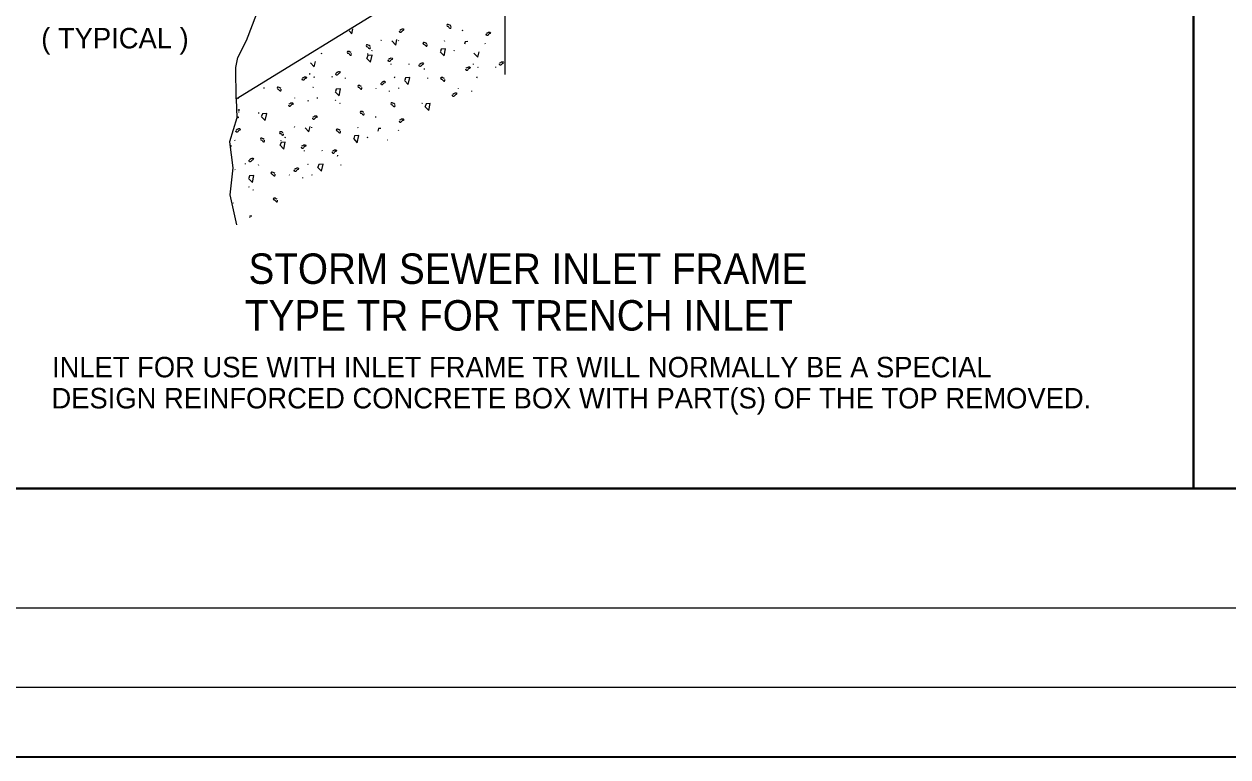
# Model space of a CAD drawing. Extents: x -330 to 37, y -28 to 237.
# Drawn here: x -136.1 to -60.4, y -27.9 to 18.1 of the extents above; entities that cross this region are included whole.
import ezdxf

# ---------------------------------------------------------------- set-up
doc = ezdxf.new("R2010")
doc.units = 0
doc.header["$LTSCALE"] = 0.51
doc.layers.add('1', color=7, linetype='Continuous', lineweight=25)

msp = doc.modelspace()

# ---------------------------------------------------------------- linework, layer by layer
at = {"layer": '1', "lineweight": 40}
for p, q in [((-62.5634, -11.0541), (-62.5634, 193.9388)), ((-296.9591, -11.0541), (28.0293, -11.0541))]:
    msp.add_line(p, q, dxfattribs=at)
at = {"layer": '1'}
for p, q in [((-122.7445, 13.422), (-108.0843, 22.4481)), ((-105.8292, 14.9614), (-105.8292, 21.3672)), ((-311.9585, -18.5536), (33.0294, -18.5536))]:
    msp.add_line(p, q, dxfattribs=at)
at = {"layer": '1', "lineweight": 13}
for p, q in [((-113.2439, 10.8567), (-113.2317, 10.8439)), ((-326.958, -23.5537), (33.0294, -23.5537))]:
    msp.add_line(p, q, dxfattribs=at)
at = {"layer": '1', "lineweight": 35}
msp.add_lwpolyline([(-329.8272, -27.9305), (36.7526, -27.9305), (36.7526, 237.0166), (-329.8272, 237.0166)], close=True, dxfattribs=at)
at = {"layer": '1'}
for points in [[(-122.7445, 13.422), (-122.7597, 15.3936), (-122.6352, 16.0162), (-122.096, 17.0956), (-121.4323, 18.7975), (-121.2663, 19.8768), (-120.1049, 21.8693), (-119.2338, 22.9487), (-118.3627, 24.277), (-118.3212, 26.1865), (-118.4872, 27.4319), (-118.6116, 28.0961), (-118.4896, 28.381)], [(-122.7445, 13.422), (-122.7044, 12.2367), (-123.1604, 10.726), (-122.956, 9.0895), (-123.1447, 7.39), (-122.7202, 5.5174)]]:
    msp.add_lwpolyline(points, dxfattribs=at)
at = {"layer": '1', "lineweight": 13}
for points in [[(-115.6289, 17.6928), (-115.4637, 17.5211), (-115.398, 17.8352)], [(-112.4518, 17.7456), (-112.39, 17.7765), (-112.3386, 17.8073), (-112.2871, 17.8179), (-112.2355, 17.8178), (-112.2047, 17.7662), (-112.2355, 17.7148), (-112.2872, 17.7044), (-112.3282, 17.6632), (-112.3592, 17.6221), (-112.4003, 17.5912), (-112.4517, 17.5912), (-112.4725, 17.6427), (-112.4622, 17.6941)], [(-109.2549, 18.0199), (-109.3167, 18.0508), (-109.3683, 18.0817), (-109.4197, 18.0921), (-109.4712, 18.0921), (-109.502, 18.0405), (-109.4712, 17.989), (-109.4197, 17.9787), (-109.3785, 17.9376), (-109.3476, 17.8962), (-109.3065, 17.8655), (-109.2548, 17.8654), (-109.2343, 17.9169), (-109.2446, 17.9684)], [(-108.5136, 17.7119), (-108.5012, 17.7604), (-108.4997, 17.7617)], [(-107.0002, 17.5554), (-106.9383, 17.5862), (-106.8869, 17.6172), (-106.8353, 17.6277), (-106.7837, 17.6275), (-106.7529, 17.576), (-106.7837, 17.5247), (-106.8353, 17.5142), (-106.8764, 17.473), (-106.9075, 17.4318), (-106.9487, 17.401), (-107, 17.4011), (-107.0207, 17.4525), (-107.0105, 17.5038)], [(-114.325, 16.7412), (-114.3867, 16.7721), (-114.4382, 16.803), (-114.4898, 16.8133), (-114.5412, 16.8133), (-114.5721, 16.7618), (-114.5412, 16.7103), (-114.4898, 16.7), (-114.4486, 16.6588), (-114.4176, 16.6176), (-114.3765, 16.5867), (-114.3249, 16.5867), (-114.3043, 16.6382), (-114.3147, 16.6897)], [(-113.6227, 17.0927), (-113.6103, 17.1411), (-113.6088, 17.1423)], [(-112.9597, 17.0674), (-112.7123, 16.81), (-112.6418, 17.1477)], [(-112.5252, 17.0501), (-112.5376, 17.0983), (-112.539, 17.0998)], [(-110.7512, 16.8949), (-110.8132, 16.9258), (-110.8646, 16.9567), (-110.9161, 16.9671), (-110.9675, 16.9671), (-110.9983, 16.9157), (-110.9675, 16.864), (-110.916, 16.8536), (-110.875, 16.8126), (-110.8439, 16.7712), (-110.8028, 16.7404), (-110.7513, 16.7406), (-110.7307, 16.792), (-110.7408, 16.8435)], [(-109.6288, 17.0282), (-109.6411, 17.0766), (-109.6427, 17.0779)], [(-108.1895, 17.0238), (-108.3387, 17.0122), (-108.3903, 16.8576)], [(-107.0735, 16.8599), (-107.0858, 16.9082), (-107.0872, 16.9095)], [(-117.3577, 16.2406), (-117.37, 16.2889), (-117.3714, 16.2902)], [(-115.5191, 16.3311), (-115.581, 16.3619), (-115.6324, 16.3929), (-115.6839, 16.4032), (-115.7354, 16.4032), (-115.7662, 16.3518), (-115.7354, 16.3002), (-115.6839, 16.2897), (-115.6429, 16.2487), (-115.6118, 16.2074), (-115.5707, 16.1767), (-115.5192, 16.1767), (-115.4986, 16.2282), (-115.5087, 16.2796)], [(-114.5393, 15.9814), (-114.2921, 15.7241), (-114.1993, 16.1669), (-114.4672, 16.1462), (-114.5187, 15.9918)], [(-114.4612, 16.2188), (-114.4736, 16.267), (-114.4752, 16.2683)], [(-114.2057, 16.4383), (-114.1932, 16.4868), (-114.1918, 16.4881)], [(-113.1562, 15.9225), (-113.0943, 15.9535), (-113.043, 15.9844), (-112.9915, 15.9949), (-112.9398, 15.9947), (-112.9091, 15.9432), (-112.9398, 15.8918), (-112.9915, 15.8814), (-113.0326, 15.8402), (-113.0636, 15.7991), (-113.1047, 15.7682), (-113.1562, 15.7683), (-113.1767, 15.8197), (-113.1666, 15.8711)], [(-109.9203, 16.3825), (-109.6731, 16.1251), (-109.5804, 16.5679), (-109.8482, 16.5472), (-109.8998, 16.3928)], [(-109.0305, 16.4383), (-109.0181, 16.4868), (-109.0168, 16.4881)], [(-107.7922, 16.3084), (-107.5448, 16.051), (-107.4743, 16.3887)], [(-118.0763, 15.6892), (-117.829, 15.4317), (-117.7585, 15.7694)], [(-116.4557, 15.0706), (-116.3937, 15.1015), (-116.3424, 15.1323), (-116.2908, 15.1428), (-116.2392, 15.1427), (-116.2084, 15.0912), (-116.2392, 15.0398), (-116.2908, 15.0294), (-116.3319, 14.9882), (-116.3629, 14.9471), (-116.4041, 14.9162), (-116.4555, 14.9162), (-116.4762, 14.9677), (-116.466, 15.0191)], [(-113.0029, 15.5862), (-112.9905, 15.6347), (-112.9891, 15.6359)], [(-111.8631, 15.5832), (-111.8756, 15.6318), (-111.8769, 15.6331)], [(-111.2223, 15.6083), (-111.1604, 15.6392), (-111.1091, 15.6702), (-111.0575, 15.6807), (-111.0059, 15.6806), (-110.9751, 15.629), (-111.0058, 15.5777), (-111.0575, 15.5672), (-111.0986, 15.5261), (-111.1296, 15.4849), (-111.1707, 15.454), (-111.2222, 15.4541), (-111.2428, 15.5055), (-111.2326, 15.5568)], [(-110.9094, 15.2803), (-110.8971, 15.3288), (-110.8957, 15.3302)], [(-108.2783, 15.3667), (-108.2165, 15.3976), (-108.1651, 15.4286), (-108.1136, 15.439), (-108.062, 15.4389), (-108.0312, 15.3874), (-108.062, 15.3359), (-108.1136, 15.3255), (-108.1547, 15.2843), (-108.1857, 15.2432), (-108.2268, 15.2122), (-108.2782, 15.2123), (-108.2989, 15.2638), (-108.2887, 15.3152)], [(-107.8277, 15.5862), (-107.8154, 15.6347), (-107.814, 15.6359)], [(-107.5512, 15.396), (-107.5388, 15.4444), (-107.5373, 15.4458)], [(-106.4113, 15.3931), (-106.4238, 15.4415), (-106.4252, 15.4429)], [(-105.9352, 15.6923), (-105.9551, 15.6591), (-106.0067, 15.6487), (-106.0477, 15.6075), (-106.0788, 15.5663), (-106.12, 15.5354), (-106.1713, 15.5355), (-106.1921, 15.587), (-106.1817, 15.6383)], [(-106.1715, 15.6898), (-106.1096, 15.7207), (-106.0582, 15.7517), (-106.0067, 15.7622), (-105.9552, 15.762), (-105.9354, 15.729)], [(-118.5625, 14.7474), (-118.5007, 14.7783), (-118.4492, 14.8092), (-118.3978, 14.8197), (-118.3461, 14.8196), (-118.3153, 14.768), (-118.3461, 14.7167), (-118.3978, 14.7062), (-118.4388, 14.6651), (-118.4697, 14.6239), (-118.5111, 14.593), (-118.5624, 14.5931), (-118.5831, 14.6446), (-118.5728, 14.6959)], [(-118.1119, 14.9669), (-118.0996, 15.0154), (-118.0982, 15.0167)], [(-117.8353, 14.7767), (-117.823, 14.8252), (-117.8215, 14.8265)], [(-116.6956, 14.7737), (-116.708, 14.8222), (-116.7094, 14.8237)], [(-115.8973, 14.751), (-115.885, 14.7027), (-115.8836, 14.7012)], [(-113.6137, 14.4646), (-113.5519, 14.4955), (-113.5004, 14.5265), (-113.4489, 14.5369), (-113.3973, 14.5368), (-113.3665, 14.4853), (-113.3973, 14.4338), (-113.4489, 14.4234), (-113.49, 14.3822), (-113.5211, 14.3411), (-113.5622, 14.3102), (-113.6136, 14.3102), (-113.6343, 14.3618), (-113.624, 14.4131)], [(-112.7855, 14.7509), (-112.7732, 14.7993), (-112.7717, 14.8007)], [(-112.1685, 14.5824), (-111.9212, 14.3249), (-111.8285, 14.7678), (-112.0964, 14.7472), (-112.1478, 14.5927)], [(-110.7223, 14.751), (-110.7097, 14.7027), (-110.7084, 14.7012)], [(-109.6412, 14.6992), (-109.7029, 14.7301), (-109.7545, 14.7608), (-109.806, 14.7713), (-109.8577, 14.7713), (-109.8884, 14.7197), (-109.8575, 14.6682), (-109.806, 14.6578), (-109.7649, 14.6167), (-109.7339, 14.5754), (-109.6928, 14.5446), (-109.6412, 14.5446), (-109.6206, 14.5961), (-109.6308, 14.6476)], [(-107.6103, 14.751), (-107.598, 14.7993), (-107.5966, 14.8007)], [(-121.0064, 14.1318), (-120.994, 14.0834), (-120.9927, 14.082)], [(-119.9253, 14.0799), (-119.9872, 14.1107), (-120.0387, 14.1416), (-120.0901, 14.1519), (-120.1418, 14.1519), (-120.1725, 14.1004), (-120.1416, 14.0489), (-120.0902, 14.0385), (-120.0491, 13.9974), (-120.018, 13.9562), (-119.977, 13.9253), (-119.9253, 13.9253), (-119.9048, 13.9768), (-119.915, 14.0282)], [(-117.8945, 14.1317), (-117.8822, 14.1801), (-117.8807, 14.1815)], [(-116.5195, 13.877), (-116.2721, 13.6197), (-116.1796, 14.0625), (-116.4474, 14.0421), (-116.4989, 13.8876)], [(-114.8549, 14.1948), (-114.9166, 14.2257), (-114.9682, 14.2567), (-115.0197, 14.2669), (-115.0713, 14.2669), (-115.1021, 14.2155), (-115.0712, 14.1639), (-115.0197, 14.1535), (-114.9786, 14.1124), (-114.9476, 14.0712), (-114.9065, 14.0403), (-114.8549, 14.0403), (-114.8342, 14.0918), (-114.8445, 14.1434)], [(-113.9422, 14.0812), (-113.9483, 14.1055), (-113.949, 14.1062)], [(-113.0944, 13.885), (-113.107, 13.9336), (-113.1084, 13.9349)], [(-112.5262, 14.0737), (-112.5139, 14.1221), (-112.5124, 14.1234)], [(-109.1236, 13.7278), (-109.0617, 13.7587), (-109.0103, 13.7897), (-108.9588, 13.8002), (-108.9072, 13.8001), (-108.8764, 13.7486), (-108.9072, 13.6971), (-108.9588, 13.6867), (-108.9999, 13.6455), (-109.0309, 13.6043), (-109.0722, 13.5734), (-109.1235, 13.5735), (-109.1442, 13.6251), (-109.1339, 13.6763)], [(-108.767, 14.0812), (-108.7732, 14.1055), (-108.7738, 14.1062)], [(-107.9194, 13.885), (-107.9319, 13.9335), (-107.9333, 13.9349)], [(-119.4078, 13.1086), (-119.3459, 13.1395), (-119.2945, 13.1704), (-119.2431, 13.1808), (-119.1914, 13.1807), (-119.1607, 13.1292), (-119.1914, 13.0778), (-119.2431, 13.0674), (-119.2841, 13.0262), (-119.3151, 12.9851), (-119.3563, 12.9541), (-119.4077, 12.9543), (-119.4283, 13.0058), (-119.4181, 13.0571)], [(-119.0512, 13.462), (-119.0573, 13.4862), (-119.0581, 13.4868)], [(-118.2035, 13.2657), (-118.2161, 13.3142), (-118.2174, 13.3156)], [(-117.6353, 13.4543), (-117.623, 13.5027), (-117.6215, 13.5042)], [(-116.4922, 13.3243), (-116.4799, 13.3727), (-116.4785, 13.374)], [(-116.2157, 13.1341), (-116.2033, 13.1825), (-116.2018, 13.1839)], [(-112.7773, 13.1002), (-112.8391, 13.1313), (-112.8905, 13.1622), (-112.9421, 13.1726), (-112.9935, 13.1725), (-113.0246, 13.121), (-112.9935, 13.0695), (-112.9421, 13.0591), (-112.9009, 13.0181), (-112.8699, 12.9767), (-112.8288, 12.9458), (-112.7772, 12.9458), (-112.7565, 12.9974), (-112.7669, 13.0489)], [(-111.0406, 13.1341), (-111.0282, 13.1825), (-111.0268, 13.1839)], [(-110.8785, 12.9458), (-110.6312, 12.6887), (-110.5387, 13.1314), (-110.8064, 13.111), (-110.858, 12.9564)], [(-122.5689, 12.5877), (-122.5621, 12.6146), (-122.5613, 12.6152)], [(-121.3247, 12.5148), (-121.3124, 12.5633), (-121.3109, 12.5646)], [(-121.1628, 12.3265), (-120.9154, 12.0693), (-120.8228, 12.5121), (-121.0906, 12.4916), (-121.1421, 12.3371)], [(-117.9036, 12.2938), (-117.8417, 12.3247), (-117.7903, 12.3557), (-117.7388, 12.3662), (-117.6872, 12.366), (-117.6564, 12.3146), (-117.6872, 12.2631), (-117.7388, 12.2527), (-117.7798, 12.2115), (-117.8109, 12.1703), (-117.8521, 12.1394), (-117.9035, 12.1395), (-117.9243, 12.191), (-117.9139, 12.2423)], [(-114.7067, 12.5682), (-114.7684, 12.5991), (-114.8199, 12.6301), (-114.8714, 12.6403), (-114.9228, 12.6403), (-114.9537, 12.5888), (-114.923, 12.5373), (-114.8714, 12.527), (-114.8302, 12.4858), (-114.7993, 12.4445), (-114.7582, 12.4138), (-114.7066, 12.4137), (-114.686, 12.4652), (-114.6963, 12.5167)], [(-113.9652, 12.2602), (-113.953, 12.3087), (-113.9515, 12.31)], [(-112.4518, 12.1037), (-112.39, 12.1345), (-112.3386, 12.1654), (-112.2871, 12.1759), (-112.2355, 12.1757), (-112.2047, 12.1243), (-112.2355, 12.0729), (-112.2871, 12.0625), (-112.3282, 12.0213), (-112.3592, 11.9802), (-112.4003, 11.9492), (-112.4517, 11.9493), (-112.4725, 12.0008), (-112.4622, 12.0521)], [(-122.7361, 11.4842), (-122.6742, 11.5152), (-122.6228, 11.5462), (-122.5713, 11.5566), (-122.5198, 11.5565), (-122.4888, 11.505), (-122.5197, 11.4537), (-122.5713, 11.4432), (-122.6123, 11.402), (-122.6434, 11.3607), (-122.6846, 11.3299), (-122.7359, 11.33), (-122.7566, 11.3815), (-122.7463, 11.4328)], [(-119.7767, 11.2894), (-119.8384, 11.3203), (-119.8899, 11.3513), (-119.9415, 11.3616), (-119.9929, 11.3616), (-120.0238, 11.3101), (-119.993, 11.2587), (-119.9415, 11.2482), (-119.9003, 11.2071), (-119.8692, 11.1658), (-119.8282, 11.135), (-119.7767, 11.135), (-119.756, 11.1865), (-119.7663, 11.2379)], [(-119.0744, 11.6409), (-119.062, 11.6893), (-119.0606, 11.6907)], [(-118.4114, 11.6158), (-118.1641, 11.3582), (-118.0936, 11.6959)], [(-117.977, 11.5983), (-117.9892, 11.6467), (-117.9907, 11.648)], [(-116.2029, 11.4432), (-116.2648, 11.4741), (-116.3163, 11.505), (-116.3678, 11.5153), (-116.4192, 11.5153), (-116.4501, 11.464), (-116.4192, 11.4123), (-116.3678, 11.4018), (-116.3267, 11.3608), (-116.2957, 11.3195), (-116.2545, 11.2888), (-116.203, 11.2889), (-116.1824, 11.3402), (-116.1926, 11.3918)], [(-115.0806, 11.5765), (-115.0928, 11.6248), (-115.0944, 11.6262)], [(-113.6412, 11.5721), (-113.7904, 11.5605), (-113.8421, 11.4058)], [(-112.5252, 11.4082), (-112.5376, 11.4565), (-112.539, 11.4578)], [(-122.8093, 10.7889), (-122.8217, 10.8372), (-122.8232, 10.8384)], [(-120.9708, 10.8794), (-121.0327, 10.9102), (-121.0842, 10.9412), (-121.1357, 10.9515), (-121.1872, 10.9515), (-121.218, 10.9001), (-121.1872, 10.8484), (-121.1357, 10.8381), (-121.0946, 10.7969), (-121.0636, 10.7557), (-121.0224, 10.7249), (-120.9709, 10.725), (-120.9503, 10.7764), (-120.9605, 10.8279)], [(-119.9911, 10.5297), (-119.7437, 10.2723), (-119.6511, 10.7152), (-119.919, 10.6945), (-119.9705, 10.5401)], [(-119.9129, 10.767), (-119.9253, 10.8153), (-119.9268, 10.8167)], [(-119.6572, 10.9866), (-119.645, 11.035), (-119.6436, 11.0363)], [(-115.3721, 10.9308), (-115.1248, 10.6733), (-115.0322, 11.1162), (-115.3, 11.0955), (-115.3516, 10.9412)], [(-114.4822, 10.9866), (-114.4698, 11.035), (-114.4685, 11.0363)], [(-123.1336, 10.5115), (-123.0474, 10.5032), (-123.1173, 10.3814)], [(-118.608, 10.4708), (-118.5461, 10.5017), (-118.4947, 10.5327), (-118.4432, 10.5432), (-118.3916, 10.543), (-118.3608, 10.4916), (-118.3916, 10.4401), (-118.4432, 10.4297), (-118.4843, 10.3885), (-118.5152, 10.3473), (-118.5564, 10.3164), (-118.6079, 10.3165), (-118.6285, 10.3681), (-118.6183, 10.4193)], [(-118.4546, 10.1345), (-118.4423, 10.1829), (-118.4408, 10.1843)], [(-117.3148, 10.1316), (-117.3273, 10.18), (-117.3287, 10.1813)], [(-116.674, 10.1567), (-116.6122, 10.1876), (-116.5607, 10.2184), (-116.5092, 10.2289), (-116.4577, 10.2288), (-116.4268, 10.1772), (-116.4576, 10.1259), (-116.5092, 10.1155), (-116.5502, 10.0743), (-116.5813, 10.0332), (-116.6225, 10.0023), (-116.6739, 10.0023), (-116.6946, 10.0538), (-116.6843, 10.1052)], [(-116.3612, 9.8287), (-116.3488, 9.8771), (-116.3473, 9.8784)], [(-122.1473, 9.3221), (-122.1597, 9.3704), (-122.1612, 9.3719)], [(-121.9073, 9.6188), (-121.8455, 9.6497), (-121.7942, 9.6807), (-121.7426, 9.6912), (-121.691, 9.691), (-121.6602, 9.6395), (-121.691, 9.5881), (-121.7426, 9.5777), (-121.7836, 9.5365), (-121.8147, 9.4953), (-121.8558, 9.4644), (-121.9072, 9.4645), (-121.9279, 9.516), (-121.9177, 9.5673)], [(-121.3491, 9.2992), (-121.3367, 9.251), (-121.3353, 9.2495)], [(-119.0654, 9.0128), (-119.0035, 9.0438), (-118.9522, 9.0747), (-118.9007, 9.0852), (-118.8491, 9.0851), (-118.8182, 9.0336), (-118.8491, 8.9822), (-118.9007, 8.9717), (-118.9417, 8.9305), (-118.9727, 8.8894), (-119.0139, 8.8584), (-119.0653, 8.8586), (-119.086, 8.9101), (-119.0757, 8.9613)], [(-118.2372, 9.2992), (-118.2249, 9.3477), (-118.2234, 9.349)], [(-117.6202, 9.1307), (-117.3728, 8.8733), (-117.2802, 9.3162), (-117.5482, 9.2954), (-117.5996, 9.141)], [(-116.174, 9.2992), (-116.1615, 9.251), (-116.1602, 9.2495)], [(-122.8102, 8.9578), (-122.8172, 8.9848), (-122.8179, 8.9856)], [(-121.9712, 8.4253), (-121.7238, 8.168), (-121.6313, 8.6108), (-121.8992, 8.5903), (-121.9506, 8.4358)], [(-120.3067, 8.7431), (-120.3683, 8.7741), (-120.4199, 8.8049), (-120.4714, 8.8152), (-120.5231, 8.8152), (-120.5538, 8.7637), (-120.5228, 8.7122), (-120.4714, 8.7018), (-120.4303, 8.6607), (-120.3993, 8.6194), (-120.3582, 8.5886), (-120.3067, 8.5886), (-120.286, 8.6402), (-120.2963, 8.6917)], [(-119.3938, 8.6296), (-119.4001, 8.6538), (-119.4008, 8.6545)], [(-118.5462, 8.4333), (-118.5587, 8.4818), (-118.5601, 8.4832)], [(-117.9779, 8.6219), (-117.9657, 8.6703), (-117.9642, 8.6717)], [(-121.944, 7.8727), (-121.9317, 7.9211), (-121.9302, 7.9224)], [(-121.6673, 7.6824), (-121.6551, 7.7309), (-121.6536, 7.7322)], [(-122.913, 6.8742), (-122.9062, 6.9011), (-122.9053, 6.9018)], [(-120.1584, 7.1164), (-120.2202, 7.1473), (-120.2717, 7.1783), (-120.3232, 7.1887), (-120.3745, 7.1886), (-120.4055, 7.1372), (-120.3747, 7.0856), (-120.3232, 7.0752), (-120.282, 7.0341), (-120.2509, 6.9928), (-120.2099, 6.962), (-120.1583, 6.962), (-120.1377, 7.0135), (-120.1481, 7.0649)], [(-121.7528, 6.0441), (-121.7681, 6.0533), (-121.8196, 6.0636), (-121.871, 6.0636), (-121.9018, 6.0122), (-121.8786, 5.9732)]]:
    msp.add_lwpolyline(points, dxfattribs=at)
for centre, radius in [((-122.6423, 12.2642), 0.0336), ((-122.5712, 12.7257), 0.0244)]:
    msp.add_circle(centre, radius, dxfattribs=at)
msp.add_arc((-122.6219, 13.4843), 0.0263, 186.51487, 56.72559, dxfattribs=at)

# ---------------------------------------------------------------- texts
at = {"layer": '1'}
for s, p in [(' ( TYPICAL )', (-135.4698, 16.5987)), ('INLET FOR USE WITH INLET FRAME TR WILL NORMALLY BE A SPECIAL', (-134.3148, -4.0736)), ('DESIGN REINFORCED CONCRETE BOX WITH PART(S) OF THE TOP REMOVED.', (-134.3479, -6.0283))]:
    msp.add_text(s, height=1.286, dxfattribs=at).set_placement(p)
at = {"layer": '1', "width": 0.95}
for s, p in [('STORM SEWER INLET FRAME', (-121.9637, 1.7975)), ('TYPE TR FOR TRENCH INLET', (-122.1893, -1.1374))]:
    msp.add_text(s, height=1.914, dxfattribs=at).set_placement(p)

doc.saveas('drawing.dxf')
